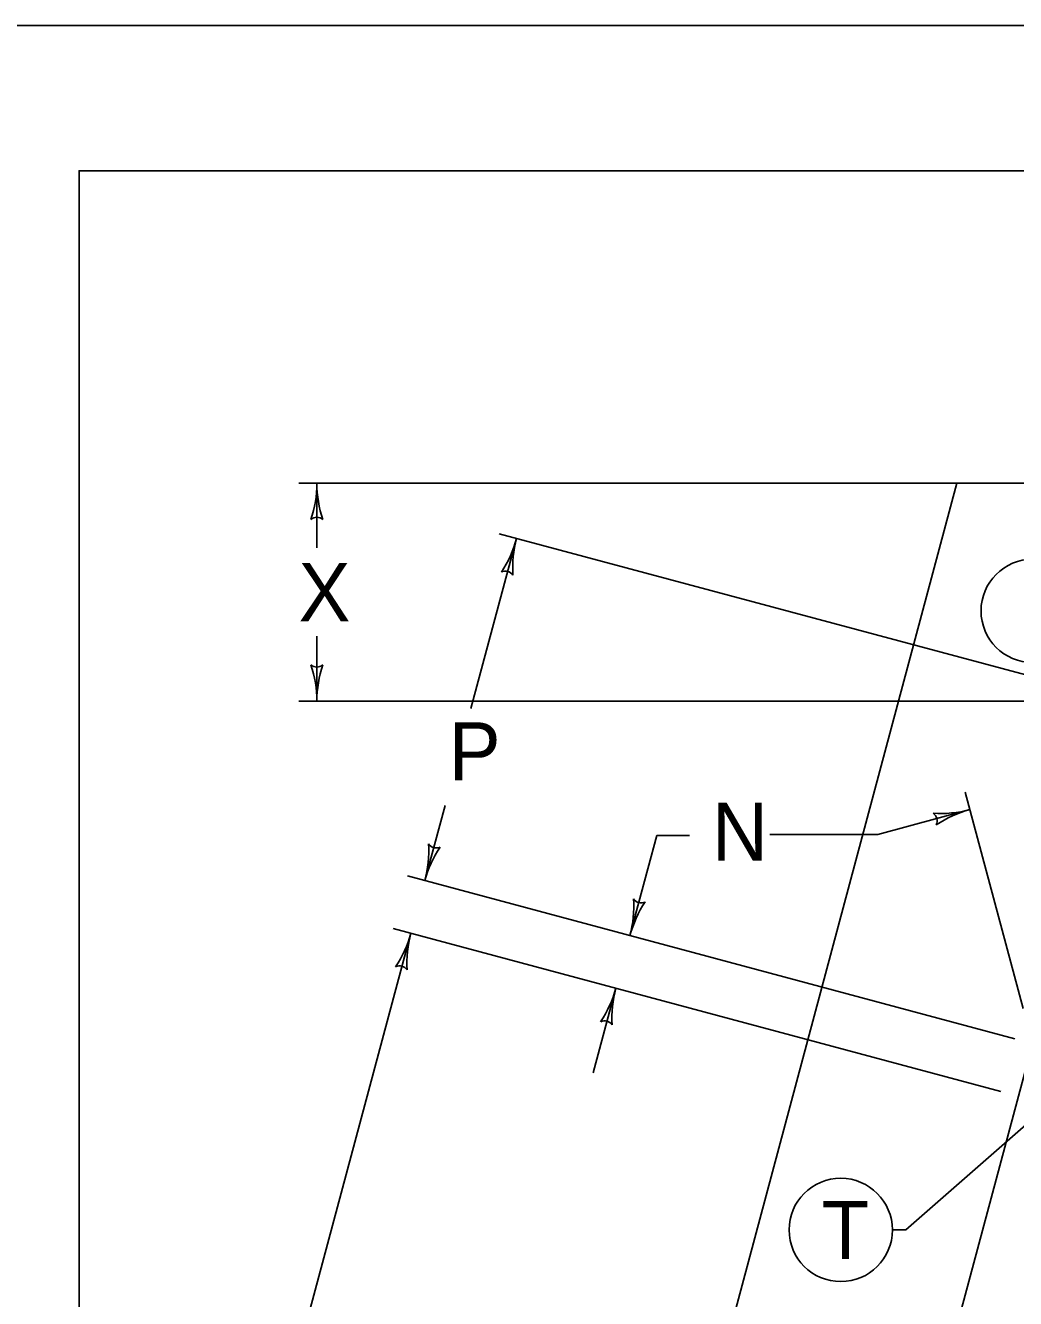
# Model space of a CAD drawing. Extents: x 1000 to 1036.3, y 1000 to 1022.
# Drawn here: x 1006.816 to 1010.223, y 1017.62 to 1022 of the extents above; entities that cross this region are included whole.
import ezdxf

# ---------------------------------------------------------------- set-up
doc = ezdxf.new("R2010")
doc.units = 0
for name, color, linetype in [('Level 1', 7, 'Continuous'), ('Level 10', 7, 'Continuous'), ('Level 11', 7, 'Continuous')]:
    doc.layers.add(name, color=color, linetype=linetype)

msp = doc.modelspace()

# ---------------------------------------------------------------- linework, layer by layer
at = {"layer": 'Level 1'}
for p, q in [((1010.0209, 1020.4253), (1007.7561, 1020.4253)), ((1007.8185, 1020.4253), (1007.8185, 1020.2026)), ((1010.0209, 1020.4253), (1008.6183, 1015.1906)), ((1010.0209, 1020.4253), (1010.8201, 1020.4253)), ((1010.0634, 1020.4253), (1010.0209, 1020.4253)), ((1008.5057, 1020.2352), (1008.3488, 1019.65)), ((1010.536, 1019.6913), (1008.4454, 1020.2516)), ((1007.8185, 1019.8987), (1007.8185, 1019.6753)), ((1010.5339, 1019.6753), (1007.7561, 1019.6753)), ((1010.5964, 1019.6753), (1009.3427, 1014.9965)), ((1010.2485, 1018.6187), (1010.0489, 1019.3627)), ((1008.2595, 1019.3163), (1008.1902, 1019.058)), ((1009.7491, 1019.2173), (1010.065, 1019.3022)), ((1008.9878, 1019.2133), (1008.8958, 1018.8692)), ((1008.9878, 1019.2133), (1009.1007, 1019.2133)), ((1009.7491, 1019.2173), (1009.3766, 1019.2173)), ((1010.2205, 1018.5141), (1008.13, 1019.0743)), ((1008.1417, 1018.8769), (1007.74, 1017.3778)), ((1010.172, 1018.3329), (1008.0814, 1018.8932)), ((1008.8472, 1018.688), (1008.7691, 1018.3965)), ((1009.8456, 1017.8564), (1010.5641, 1018.4877)), ((1009.7987, 1017.8564), (1009.8456, 1017.8564))]:
    msp.add_line(p, q, dxfattribs=at)
for centre in [(1010.2816, 1019.986), (1009.6211, 1017.8564)]:
    msp.add_circle(centre, 0.1777, dxfattribs=at)
for centre, radius, start, end in [((1007.4276, 1020.4253), 0.3909, 341.3472, 359.9939), ((1008.2094, 1020.4253), 0.3909, 180, 198.6688), ((1008.2094, 1020.4253), 0.3909, 179.9878, 180), ((1007.8185, 1020.2766), 0.0313, 48.7746, 130.8913), ((1008.1281, 1020.3364), 0.3909, 326.3472, 344.9939), ((1008.8833, 1020.1341), 0.3909, 165, 183.6688), ((1008.8833, 1020.1341), 0.3909, 164.9878, 165), ((1008.4672, 1020.0917), 0.0313, 33.7746, 115.8913), ((1007.8185, 1019.8239), 0.0313, 228.7746, 310.8913), ((1007.4276, 1019.6753), 0.3909, 0, 18.6688), ((1008.2094, 1019.6753), 0.3909, 161.3472, 179.9939), ((1007.4276, 1019.6753), 0.3909, 359.9878, 0), ((1009.9638, 1019.6798), 0.3909, 266.3472, 284.9939), ((1009.9214, 1019.2638), 0.0313, 333.7746, 55.8913), ((1010.1662, 1018.9246), 0.3909, 105, 123.6688), ((1010.1662, 1018.9246), 0.3909, 104.9878, 105), ((1007.8126, 1019.1592), 0.3909, 345, 3.6688), ((1008.2287, 1019.2016), 0.0313, 213.7746, 295.8913), ((1008.5678, 1018.9568), 0.3909, 146.3472, 164.9939), ((1007.8126, 1019.1592), 0.3909, 344.9878, 345), ((1008.5181, 1018.9703), 0.3909, 345, 3.6688), ((1009.2733, 1018.768), 0.3909, 146.3472, 164.9939), ((1008.9342, 1019.0127), 0.0313, 213.7746, 295.8913), ((1007.7641, 1018.9781), 0.3909, 326.3472, 344.9939), ((1008.5193, 1018.7757), 0.3909, 165, 183.6688), ((1008.5193, 1018.7757), 0.3909, 164.9878, 165), ((1008.5181, 1018.9703), 0.3909, 344.9878, 345), ((1008.1032, 1018.7333), 0.0313, 33.7746, 115.8913), ((1008.4696, 1018.7892), 0.3909, 326.3472, 344.9939), ((1009.2248, 1018.5868), 0.3909, 165, 183.6688), ((1009.2248, 1018.5868), 0.3909, 164.9878, 165), ((1008.8087, 1018.5444), 0.0313, 33.7746, 115.8913)]:
    msp.add_arc(centre, radius, start, end, dxfattribs=at)
at = {"layer": 'Level 10'}
for p, q in [((1000, 1022), (1036, 1022)), ((1007, 1021.5), (1035.5, 1021.5)), ((1007, 1021.5), (1007, 1000.5))]:
    msp.add_line(p, q, dxfattribs=at)
at = {"layer": 'Level 11'}
msp.add_lwpolyline([(1007, 1000.5), (1035.5, 1000.5), (1035.5, 1021.5), (1007, 1021.5)], close=True, dxfattribs=at)

# ---------------------------------------------------------------- texts
at = {"layer": 'Level 1'}
for s, p in [('X', (1007.7555, 1019.9502)), ('P', (1008.2724, 1019.4026)), ('N', (1009.1776, 1019.1262)), ('T', (1009.5557, 1017.7564))]:
    msp.add_text(s, height=0.2, dxfattribs=at).set_placement(p)

doc.saveas('drawing.dxf')
